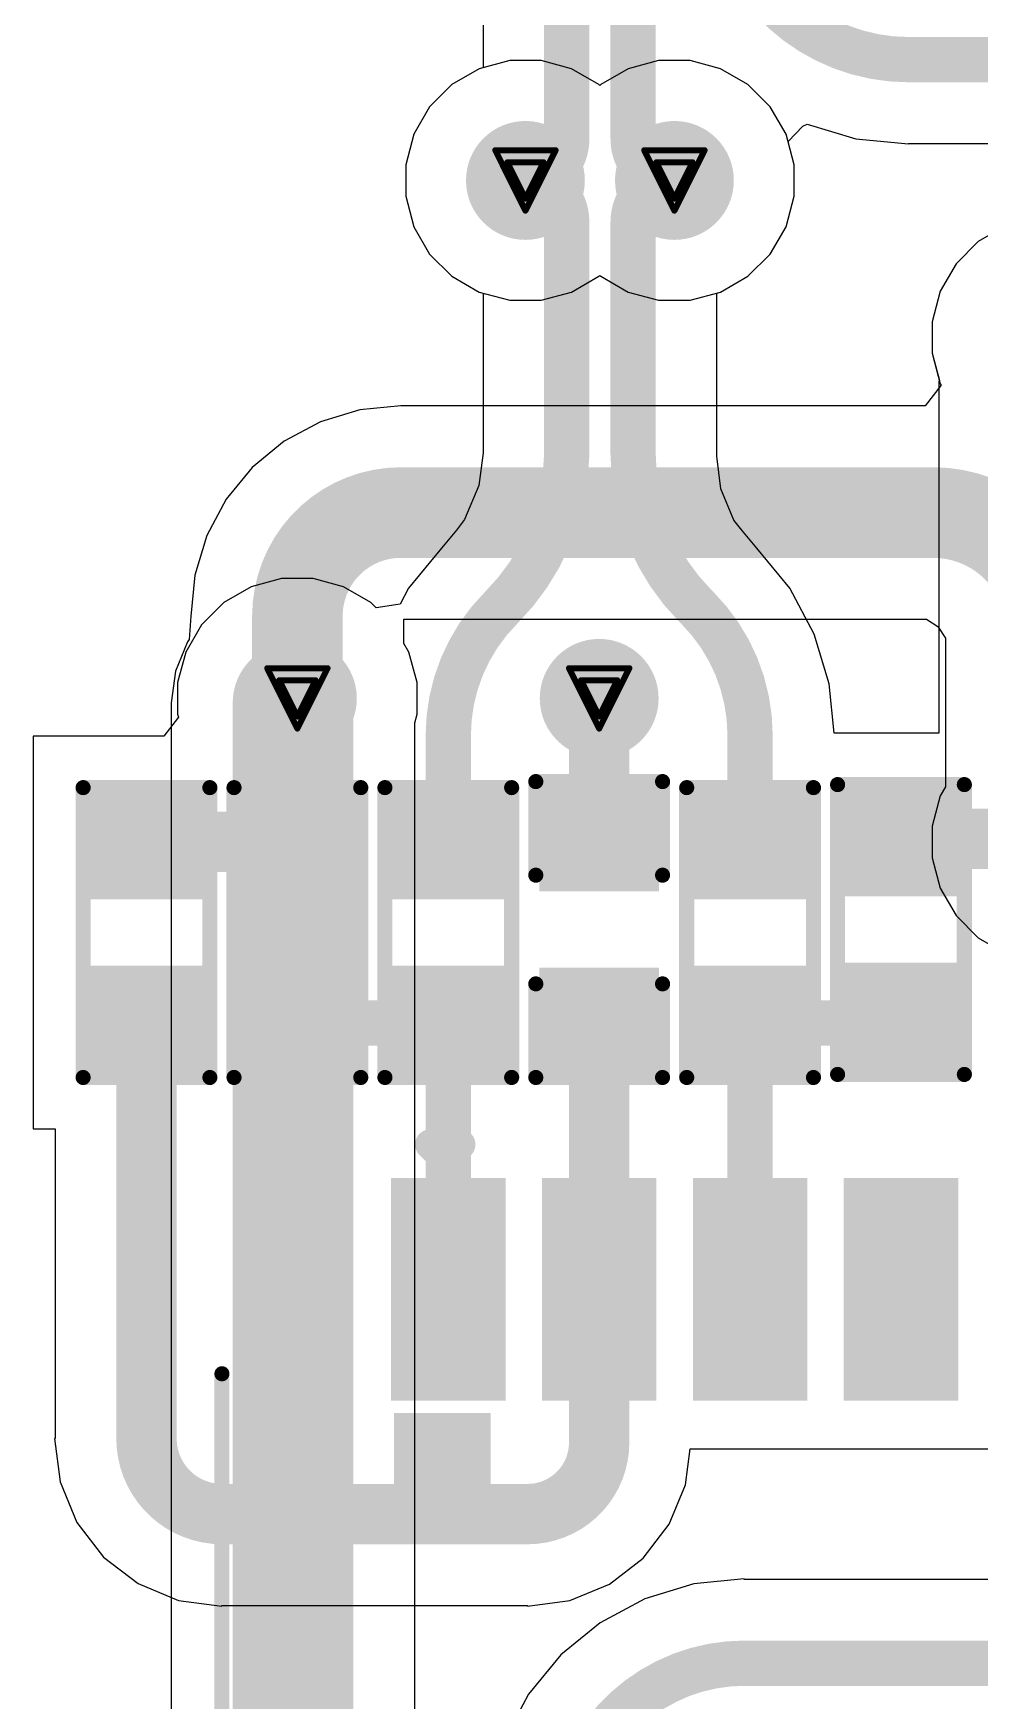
# Model space of a CAD drawing. Header units: inches. Extents: x 0 to 11.4, y 0 to 6.8.
# Drawn here: x 3.789 to 4.102, y 2.558 to 3.111 of the extents above; entities that cross this region are included whole.
import ezdxf

# ---------------------------------------------------------------- set-up
doc = ezdxf.new("R2010")
doc.units = ezdxf.units.IN
doc.header["$MEASUREMENT"] = 0
for name, color, linetype in [('Bottom Layer', 5, 'Continuous'), ('Bottom Overlay', 54, 'Continuous'), ('Bottom Paste', 16, 'Continuous'), ('Bottom Solder', 6, 'Continuous'), ('Drill Drawing', 1, 'Continuous'), ('Top Layer', 1, 'Continuous'), ('Via Holes', 16, 'Continuous')]:
    doc.layers.add(name, color=color, linetype=linetype)

# ---------------------------------------------------------------- blocks, each defined once
blk = doc.blocks.new('H1102NLT_B_2')
at = {"layer": 'Bottom Layer'}
for points in [[(-0.20079, 0.18996), (-0.13504, 0.18996), (-0.13504, 0.16004), (-0.20079, 0.16004)], [(0.20079, 0.16004), (0.13504, 0.16004), (0.13504, 0.18996), (0.20079, 0.18996)], [(-0.20079, 0.13996), (-0.13504, 0.13996), (-0.13504, 0.11004), (-0.20079, 0.11004)], [(0.20079, 0.11004), (0.13504, 0.11004), (0.13504, 0.13996), (0.20079, 0.13996)], [(-0.20079, 0.08996), (-0.13504, 0.08996), (-0.13504, 0.06004), (-0.20079, 0.06004)], [(0.20079, 0.06004), (0.13504, 0.06004), (0.13504, 0.08996), (0.20079, 0.08996)], [(-0.20079, 0.03996), (-0.13504, 0.03996), (-0.13504, 0.01004), (-0.20079, 0.01004)], [(0.20079, 0.01004), (0.13504, 0.01004), (0.13504, 0.03996), (0.20079, 0.03996)], [(-0.20079, -0.01004), (-0.13504, -0.01004), (-0.13504, -0.03996), (-0.20079, -0.03996)], [(0.20079, -0.03996), (0.13504, -0.03996), (0.13504, -0.01004), (0.20079, -0.01004)], [(-0.20079, -0.06004), (-0.13504, -0.06004), (-0.13504, -0.08996), (-0.20079, -0.08996)], [(0.20079, -0.08996), (0.13504, -0.08996), (0.13504, -0.06004), (0.20079, -0.06004)], [(-0.20079, -0.11004), (-0.13504, -0.11004), (-0.13504, -0.13996), (-0.20079, -0.13996)], [(0.20079, -0.13996), (0.13504, -0.13996), (0.13504, -0.11004), (0.20079, -0.11004)], [(-0.20079, -0.16004), (-0.13504, -0.16004), (-0.13504, -0.18996), (-0.20079, -0.18996)], [(0.20079, -0.18996), (0.13504, -0.18996), (0.13504, -0.16004), (0.20079, -0.16004)]]:
    blk.add_hatch(color=5, dxfattribs=at).paths.add_polyline_path(points)
at = {"layer": 'Bottom Overlay'}
blk.add_hatch(color=54, dxfattribs=at).paths.add_polyline_path([(-0.127, -0.193), (-0.095, -0.193), (-0.095, -0.161), (-0.127, -0.161)])
at = {"layer": 'Bottom Paste'}
for points in [[(-0.20079, 0.18996), (-0.13504, 0.18996), (-0.13504, 0.16004), (-0.20079, 0.16004)], [(0.20079, 0.16004), (0.13504, 0.16004), (0.13504, 0.18996), (0.20079, 0.18996)], [(-0.20079, 0.13996), (-0.13504, 0.13996), (-0.13504, 0.11004), (-0.20079, 0.11004)], [(0.20079, 0.11004), (0.13504, 0.11004), (0.13504, 0.13996), (0.20079, 0.13996)], [(-0.20079, 0.08996), (-0.13504, 0.08996), (-0.13504, 0.06004), (-0.20079, 0.06004)], [(0.20079, 0.06004), (0.13504, 0.06004), (0.13504, 0.08996), (0.20079, 0.08996)], [(-0.20079, 0.03996), (-0.13504, 0.03996), (-0.13504, 0.01004), (-0.20079, 0.01004)], [(0.20079, 0.01004), (0.13504, 0.01004), (0.13504, 0.03996), (0.20079, 0.03996)], [(-0.20079, -0.01004), (-0.13504, -0.01004), (-0.13504, -0.03996), (-0.20079, -0.03996)], [(0.20079, -0.03996), (0.13504, -0.03996), (0.13504, -0.01004), (0.20079, -0.01004)], [(-0.20079, -0.06004), (-0.13504, -0.06004), (-0.13504, -0.08996), (-0.20079, -0.08996)], [(0.20079, -0.08996), (0.13504, -0.08996), (0.13504, -0.06004), (0.20079, -0.06004)], [(-0.20079, -0.11004), (-0.13504, -0.11004), (-0.13504, -0.13996), (-0.20079, -0.13996)], [(0.20079, -0.13996), (0.13504, -0.13996), (0.13504, -0.11004), (0.20079, -0.11004)], [(-0.20079, -0.16004), (-0.13504, -0.16004), (-0.13504, -0.18996), (-0.20079, -0.18996)], [(0.20079, -0.18996), (0.13504, -0.18996), (0.13504, -0.16004), (0.20079, -0.16004)]]:
    blk.add_hatch(color=16, dxfattribs=at).paths.add_polyline_path(points)
at = {"layer": 'Bottom Solder'}
for points in [[(-0.20479, 0.19396), (-0.13104, 0.19396), (-0.13104, 0.15604), (-0.20479, 0.15604)], [(0.20479, 0.15604), (0.13104, 0.15604), (0.13104, 0.19396), (0.20479, 0.19396)], [(-0.20479, 0.14396), (-0.13104, 0.14396), (-0.13104, 0.10604), (-0.20479, 0.10604)], [(0.20479, 0.10604), (0.13104, 0.10604), (0.13104, 0.14396), (0.20479, 0.14396)], [(-0.20479, 0.09396), (-0.13104, 0.09396), (-0.13104, 0.05604), (-0.20479, 0.05604)], [(0.20479, 0.05604), (0.13104, 0.05604), (0.13104, 0.09396), (0.20479, 0.09396)], [(-0.20479, 0.04396), (-0.13104, 0.04396), (-0.13104, 0.00604), (-0.20479, 0.00604)], [(0.20479, 0.00604), (0.13104, 0.00604), (0.13104, 0.04396), (0.20479, 0.04396)], [(-0.20479, -0.00604), (-0.13104, -0.00604), (-0.13104, -0.04396), (-0.20479, -0.04396)], [(0.20479, -0.04396), (0.13104, -0.04396), (0.13104, -0.00604), (0.20479, -0.00604)], [(-0.20479, -0.05604), (-0.13104, -0.05604), (-0.13104, -0.09396), (-0.20479, -0.09396)], [(0.20479, -0.09396), (0.13104, -0.09396), (0.13104, -0.05604), (0.20479, -0.05604)], [(-0.20479, -0.10604), (-0.13104, -0.10604), (-0.13104, -0.14396), (-0.20479, -0.14396)], [(0.20479, -0.14396), (0.13104, -0.14396), (0.13104, -0.10604), (0.20479, -0.10604)], [(-0.20479, -0.15604), (-0.13104, -0.15604), (-0.13104, -0.19396), (-0.20479, -0.19396)], [(0.20479, -0.19396), (0.13104, -0.19396), (0.13104, -0.15604), (0.20479, -0.15604)]]:
    blk.add_hatch(color=6, dxfattribs=at).paths.add_polyline_path(points)
at = {"layer": 'Bottom Overlay'}
for points, const_width in [([(0.13996, 0.25), (-0.13996, 0.25)], 0.005), ([(-0.21091, -0.176), (-0.21591, -0.171)], 0.01), ([(-0.21591, -0.181), (-0.21591, -0.171)], 0.01), ([(-0.21591, -0.181), (-0.21091, -0.176)], 0.01), ([(0.13996, -0.25), (-0.13996, -0.25)], 0.005)]:
    blk.add_lwpolyline(points, dxfattribs=dict(at, const_width=const_width))
for points, const_width in [([(-0.14121, 0.25, 1), (-0.13871, 0.25, 1)], 0.0025), ([(0.13871, 0.25, 1), (0.14121, 0.25, 1)], 0.0025), ([(-0.21841, -0.171, 1), (-0.21341, -0.171, 1)], 0.005), ([(-0.21841, -0.171, 1), (-0.21341, -0.171, 1)], 0.005), ([(-0.21341, -0.176, 1), (-0.20841, -0.176, 1)], 0.005), ([(-0.21341, -0.176, 1), (-0.20841, -0.176, 1)], 0.005), ([(-0.21841, -0.181, 1), (-0.21341, -0.181, 1)], 0.005), ([(-0.21841, -0.181, 1), (-0.21341, -0.181, 1)], 0.005), ([(-0.14121, -0.25, 1), (-0.13871, -0.25, 1)], 0.0025), ([(0.13871, -0.25, 1), (0.14121, -0.25, 1)], 0.0025)]:
    blk.add_lwpolyline(points, format="xyb", close=True, dxfattribs=dict(at, const_width=const_width))
blk = doc.blocks.new('R___0603_B_17')
at = {"layer": 'Bottom Layer'}
for points in [[(-0.045, -0.0175), (-0.045, 0.0175), (-0.015, 0.0175), (-0.015, -0.0175)], [(0.015, -0.0175), (0.015, 0.0175), (0.045, 0.0175), (0.045, -0.0175)]]:
    blk.add_hatch(color=5, dxfattribs=at).paths.add_polyline_path(points)
at = {"layer": 'Bottom Paste'}
for points in [[(-0.045, -0.0175), (-0.045, 0.0175), (-0.015, 0.0175), (-0.015, -0.0175)], [(0.015, -0.0175), (0.015, 0.0175), (0.045, 0.0175), (0.045, -0.0175)]]:
    blk.add_hatch(color=16, dxfattribs=at).paths.add_polyline_path(points)
at = {"layer": 'Bottom Solder'}
for points in [[(-0.049, -0.0215), (-0.049, 0.0215), (-0.011, 0.0215), (-0.011, -0.0215)], [(0.011, -0.0215), (0.011, 0.0215), (0.049, 0.0215), (0.049, -0.0215)]]:
    blk.add_hatch(color=6, dxfattribs=at).paths.add_polyline_path(points)
at = {"layer": 'Bottom Overlay', "const_width": 0.005}
for points in [[(0.048, 0.021), (-0.048, 0.021)], [(-0.048, -0.021), (-0.048, 0.021)], [(0.048, -0.021), (0.048, 0.021)], [(0.048, -0.021), (-0.048, -0.021)]]:
    blk.add_lwpolyline(points, dxfattribs=at)
at = {"layer": 'Bottom Overlay', "const_width": 0.0025}
for points in [[(-0.04925, 0.021, 1), (-0.04675, 0.021, 1)], [(-0.04925, 0.021, 1), (-0.04675, 0.021, 1)], [(0.04675, 0.021, 1), (0.04925, 0.021, 1)], [(0.04675, 0.021, 1), (0.04925, 0.021, 1)], [(-0.04925, -0.021, 1), (-0.04675, -0.021, 1)], [(-0.04925, -0.021, 1), (-0.04675, -0.021, 1)], [(0.04675, -0.021, 1), (0.04925, -0.021, 1)], [(0.04675, -0.021, 1), (0.04925, -0.021, 1)]]:
    blk.add_lwpolyline(points, format="xyb", close=True, dxfattribs=at)
blk = doc.blocks.new('R___0603_B_19')
at = {"layer": 'Bottom Layer'}
for points in [[(-0.045, -0.0175), (-0.045, 0.0175), (-0.015, 0.0175), (-0.015, -0.0175)], [(0.015, -0.0175), (0.015, 0.0175), (0.045, 0.0175), (0.045, -0.0175)]]:
    blk.add_hatch(color=5, dxfattribs=at).paths.add_polyline_path(points)
at = {"layer": 'Bottom Paste'}
for points in [[(-0.045, -0.0175), (-0.045, 0.0175), (-0.015, 0.0175), (-0.015, -0.0175)], [(0.015, -0.0175), (0.015, 0.0175), (0.045, 0.0175), (0.045, -0.0175)]]:
    blk.add_hatch(color=16, dxfattribs=at).paths.add_polyline_path(points)
at = {"layer": 'Bottom Solder'}
for points in [[(-0.049, -0.0215), (-0.049, 0.0215), (-0.011, 0.0215), (-0.011, -0.0215)], [(0.011, -0.0215), (0.011, 0.0215), (0.049, 0.0215), (0.049, -0.0215)]]:
    blk.add_hatch(color=6, dxfattribs=at).paths.add_polyline_path(points)
at = {"layer": 'Bottom Overlay', "const_width": 0.005}
for points in [[(0.048, 0.021), (-0.048, 0.021)], [(-0.048, -0.021), (-0.048, 0.021)], [(0.048, -0.021), (0.048, 0.021)], [(0.048, -0.021), (-0.048, -0.021)]]:
    blk.add_lwpolyline(points, dxfattribs=at)
at = {"layer": 'Bottom Overlay', "const_width": 0.0025}
for points in [[(-0.04925, 0.021, 1), (-0.04675, 0.021, 1)], [(-0.04925, 0.021, 1), (-0.04675, 0.021, 1)], [(0.04675, 0.021, 1), (0.04925, 0.021, 1)], [(0.04675, 0.021, 1), (0.04925, 0.021, 1)], [(-0.04925, -0.021, 1), (-0.04675, -0.021, 1)], [(-0.04925, -0.021, 1), (-0.04675, -0.021, 1)], [(0.04675, -0.021, 1), (0.04925, -0.021, 1)], [(0.04675, -0.021, 1), (0.04925, -0.021, 1)]]:
    blk.add_lwpolyline(points, format="xyb", close=True, dxfattribs=at)
blk = doc.blocks.new('R___0603_B_20')
at = {"layer": 'Bottom Layer'}
for points in [[(-0.045, -0.0175), (-0.045, 0.0175), (-0.015, 0.0175), (-0.015, -0.0175)], [(0.015, -0.0175), (0.015, 0.0175), (0.045, 0.0175), (0.045, -0.0175)]]:
    blk.add_hatch(color=5, dxfattribs=at).paths.add_polyline_path(points)
at = {"layer": 'Bottom Paste'}
for points in [[(-0.045, -0.0175), (-0.045, 0.0175), (-0.015, 0.0175), (-0.015, -0.0175)], [(0.015, -0.0175), (0.015, 0.0175), (0.045, 0.0175), (0.045, -0.0175)]]:
    blk.add_hatch(color=16, dxfattribs=at).paths.add_polyline_path(points)
at = {"layer": 'Bottom Solder'}
for points in [[(-0.049, -0.0215), (-0.049, 0.0215), (-0.011, 0.0215), (-0.011, -0.0215)], [(0.011, -0.0215), (0.011, 0.0215), (0.049, 0.0215), (0.049, -0.0215)]]:
    blk.add_hatch(color=6, dxfattribs=at).paths.add_polyline_path(points)
at = {"layer": 'Bottom Overlay', "const_width": 0.005}
for points in [[(0.048, 0.021), (-0.048, 0.021)], [(-0.048, -0.021), (-0.048, 0.021)], [(0.048, -0.021), (0.048, 0.021)], [(0.048, -0.021), (-0.048, -0.021)]]:
    blk.add_lwpolyline(points, dxfattribs=at)
at = {"layer": 'Bottom Overlay', "const_width": 0.0025}
for points in [[(-0.04925, 0.021, 1), (-0.04675, 0.021, 1)], [(-0.04925, 0.021, 1), (-0.04675, 0.021, 1)], [(0.04675, 0.021, 1), (0.04925, 0.021, 1)], [(0.04675, 0.021, 1), (0.04925, 0.021, 1)], [(-0.04925, -0.021, 1), (-0.04675, -0.021, 1)], [(-0.04925, -0.021, 1), (-0.04675, -0.021, 1)], [(0.04675, -0.021, 1), (0.04925, -0.021, 1)], [(0.04675, -0.021, 1), (0.04925, -0.021, 1)]]:
    blk.add_lwpolyline(points, format="xyb", close=True, dxfattribs=at)
blk = doc.blocks.new('R___0603_B_21')
at = {"layer": 'Bottom Layer'}
for points in [[(-0.045, -0.0175), (-0.045, 0.0175), (-0.015, 0.0175), (-0.015, -0.0175)], [(0.015, -0.0175), (0.015, 0.0175), (0.045, 0.0175), (0.045, -0.0175)]]:
    blk.add_hatch(color=5, dxfattribs=at).paths.add_polyline_path(points)
at = {"layer": 'Bottom Paste'}
for points in [[(-0.045, -0.0175), (-0.045, 0.0175), (-0.015, 0.0175), (-0.015, -0.0175)], [(0.015, -0.0175), (0.015, 0.0175), (0.045, 0.0175), (0.045, -0.0175)]]:
    blk.add_hatch(color=16, dxfattribs=at).paths.add_polyline_path(points)
at = {"layer": 'Bottom Solder'}
for points in [[(-0.049, -0.0215), (-0.049, 0.0215), (-0.011, 0.0215), (-0.011, -0.0215)], [(0.011, -0.0215), (0.011, 0.0215), (0.049, 0.0215), (0.049, -0.0215)]]:
    blk.add_hatch(color=6, dxfattribs=at).paths.add_polyline_path(points)
at = {"layer": 'Bottom Overlay', "const_width": 0.005}
for points in [[(0.048, 0.021), (-0.048, 0.021)], [(-0.048, -0.021), (-0.048, 0.021)], [(0.048, -0.021), (0.048, 0.021)], [(0.048, -0.021), (-0.048, -0.021)]]:
    blk.add_lwpolyline(points, dxfattribs=at)
at = {"layer": 'Bottom Overlay', "const_width": 0.0025}
for points in [[(-0.04925, 0.021, 1), (-0.04675, 0.021, 1)], [(-0.04925, 0.021, 1), (-0.04675, 0.021, 1)], [(0.04675, 0.021, 1), (0.04925, 0.021, 1)], [(0.04675, 0.021, 1), (0.04925, 0.021, 1)], [(-0.04925, -0.021, 1), (-0.04675, -0.021, 1)], [(-0.04925, -0.021, 1), (-0.04675, -0.021, 1)], [(0.04675, -0.021, 1), (0.04925, -0.021, 1)], [(0.04675, -0.021, 1), (0.04925, -0.021, 1)]]:
    blk.add_lwpolyline(points, format="xyb", close=True, dxfattribs=at)
blk = doc.blocks.new('R___0603_B_22')
at = {"layer": 'Bottom Layer'}
for points in [[(-0.045, -0.0175), (-0.045, 0.0175), (-0.015, 0.0175), (-0.015, -0.0175)], [(0.015, -0.0175), (0.015, 0.0175), (0.045, 0.0175), (0.045, -0.0175)]]:
    blk.add_hatch(color=5, dxfattribs=at).paths.add_polyline_path(points)
at = {"layer": 'Bottom Paste'}
for points in [[(-0.045, -0.0175), (-0.045, 0.0175), (-0.015, 0.0175), (-0.015, -0.0175)], [(0.015, -0.0175), (0.015, 0.0175), (0.045, 0.0175), (0.045, -0.0175)]]:
    blk.add_hatch(color=16, dxfattribs=at).paths.add_polyline_path(points)
at = {"layer": 'Bottom Solder'}
for points in [[(-0.049, -0.0215), (-0.049, 0.0215), (-0.011, 0.0215), (-0.011, -0.0215)], [(0.011, -0.0215), (0.011, 0.0215), (0.049, 0.0215), (0.049, -0.0215)]]:
    blk.add_hatch(color=6, dxfattribs=at).paths.add_polyline_path(points)
at = {"layer": 'Bottom Overlay', "const_width": 0.005}
for points in [[(0.048, 0.021), (-0.048, 0.021)], [(-0.048, -0.021), (-0.048, 0.021)], [(0.048, -0.021), (0.048, 0.021)], [(0.048, -0.021), (-0.048, -0.021)]]:
    blk.add_lwpolyline(points, dxfattribs=at)
at = {"layer": 'Bottom Overlay', "const_width": 0.0025}
for points in [[(-0.04925, 0.021, 1), (-0.04675, 0.021, 1)], [(-0.04925, 0.021, 1), (-0.04675, 0.021, 1)], [(0.04675, 0.021, 1), (0.04925, 0.021, 1)], [(0.04675, 0.021, 1), (0.04925, 0.021, 1)], [(-0.04925, -0.021, 1), (-0.04675, -0.021, 1)], [(-0.04925, -0.021, 1), (-0.04675, -0.021, 1)], [(0.04675, -0.021, 1), (0.04925, -0.021, 1)], [(0.04675, -0.021, 1), (0.04925, -0.021, 1)]]:
    blk.add_lwpolyline(points, format="xyb", close=True, dxfattribs=at)
blk = doc.blocks.new('C___0603_B_36')
at = {"layer": 'Bottom Layer'}
for points in [[(-0.045, -0.0175), (-0.045, 0.0175), (-0.015, 0.0175), (-0.015, -0.0175)], [(0.015, -0.0175), (0.015, 0.0175), (0.045, 0.0175), (0.045, -0.0175)]]:
    blk.add_hatch(color=5, dxfattribs=at).paths.add_polyline_path(points)
at = {"layer": 'Bottom Paste'}
for points in [[(-0.045, -0.0175), (-0.045, 0.0175), (-0.015, 0.0175), (-0.015, -0.0175)], [(0.015, -0.0175), (0.015, 0.0175), (0.045, 0.0175), (0.045, -0.0175)]]:
    blk.add_hatch(color=16, dxfattribs=at).paths.add_polyline_path(points)
at = {"layer": 'Bottom Solder'}
for points in [[(-0.04736, -0.01986), (-0.04736, 0.01986), (-0.01264, 0.01986), (-0.01264, -0.01986)], [(0.01264, -0.01986), (0.01264, 0.01986), (0.04736, 0.01986), (0.04736, -0.01986)]]:
    blk.add_hatch(color=6, dxfattribs=at).paths.add_polyline_path(points)
at = {"layer": 'Bottom Overlay', "const_width": 0.005}
for points in [[(-0.049, -0.021), (-0.049, 0.021)], [(-0.018, 0.021), (-0.049, 0.021)], [(0.049, 0.021), (0.018, 0.021)], [(0.049, -0.021), (0.049, 0.021)], [(-0.018, -0.021), (-0.049, -0.021)], [(0.049, -0.021), (0.018, -0.021)]]:
    blk.add_lwpolyline(points, dxfattribs=at)
at = {"layer": 'Bottom Overlay', "const_width": 0.0025}
for points in [[(-0.05025, 0.021, 1), (-0.04775, 0.021, 1)], [(-0.05025, 0.021, 1), (-0.04775, 0.021, 1)], [(-0.01925, 0.021, 1), (-0.01675, 0.021, 1)], [(0.01675, 0.021, 1), (0.01925, 0.021, 1)], [(0.04775, 0.021, 1), (0.05025, 0.021, 1)], [(0.04775, 0.021, 1), (0.05025, 0.021, 1)], [(-0.05025, -0.021, 1), (-0.04775, -0.021, 1)], [(-0.05025, -0.021, 1), (-0.04775, -0.021, 1)], [(-0.01925, -0.021, 1), (-0.01675, -0.021, 1)], [(0.01675, -0.021, 1), (0.01925, -0.021, 1)], [(0.04775, -0.021, 1), (0.05025, -0.021, 1)], [(0.04775, -0.021, 1), (0.05025, -0.021, 1)]]:
    blk.add_lwpolyline(points, format="xyb", close=True, dxfattribs=at)

msp = doc.modelspace()

# ---------------------------------------------------------------- hatches: boundary and pattern name
at = {"layer": 'Bottom Layer'}
h = msp.add_hatch(color=5, dxfattribs=at)
edge = h.paths.add_edge_path()
edge.add_arc((3.95166, 3.062), 0.01969, 0, 360)
h = msp.add_hatch(color=5, dxfattribs=at)
edge = h.paths.add_edge_path()
edge.add_arc((4.00103, 3.062), 0.01969, 0, 360)
h = msp.add_hatch(color=5, dxfattribs=at)
edge = h.paths.add_edge_path()
edge.add_arc((3.8761, 2.89045), 0.01969, 0, 360)
h = msp.add_hatch(color=5, dxfattribs=at)
edge = h.paths.add_edge_path()
edge.add_arc((3.9761, 2.89045), 0.01969, 0, 360)
at = {"layer": 'Top Layer'}
h = msp.add_hatch(color=1, dxfattribs=at)
edge = h.paths.add_edge_path()
edge.add_arc((3.95166, 3.062), 0.01969, 0, 360)
h = msp.add_hatch(color=1, dxfattribs=at)
edge = h.paths.add_edge_path()
edge.add_arc((4.00103, 3.062), 0.01969, 0, 360)
h = msp.add_hatch(color=1, dxfattribs=at)
edge = h.paths.add_edge_path()
edge.add_arc((3.8761, 2.89045), 0.01969, 0, 360)
h = msp.add_hatch(color=1, dxfattribs=at)
edge = h.paths.add_edge_path()
edge.add_arc((3.9761, 2.89045), 0.01969, 0, 360)
at = {"layer": 'Via Holes'}
h = msp.add_hatch(color=7, dxfattribs=at)
edge = h.paths.add_edge_path()
edge.add_arc((3.95166, 3.062), 0.01181, 0, 360)
h = msp.add_hatch(color=7, dxfattribs=at)
edge = h.paths.add_edge_path()
edge.add_arc((4.00103, 3.062), 0.01181, 0, 360)
h = msp.add_hatch(color=7, dxfattribs=at)
edge = h.paths.add_edge_path()
edge.add_arc((3.8761, 2.89045), 0.01181, 0, 360)
h = msp.add_hatch(color=7, dxfattribs=at)
edge = h.paths.add_edge_path()
edge.add_arc((3.9761, 2.89045), 0.01181, 0, 360)

# ---------------------------------------------------------------- linework, layer by layer
at = {"layer": 'Bottom Layer'}
for p, q in [((3.93634, 3.09898), (3.92729, 3.09376)), ((3.94644, 3.10168), (3.93634, 3.09898)), ((3.95689, 3.10168), (3.94644, 3.10168)), ((3.96698, 3.09898), (3.95689, 3.10168)), ((3.97603, 3.09376), (3.96698, 3.09898)), ((3.98571, 3.09898), (3.97666, 3.09376)), ((3.99581, 3.10168), (3.98571, 3.09898)), ((4.00626, 3.10168), (3.99581, 3.10168)), ((4.01635, 3.09898), (4.00626, 3.10168)), ((4.0254, 3.09376), (4.01635, 3.09898)), ((3.92729, 3.09376), (3.91991, 3.08637)), ((3.97635, 3.09344), (3.97603, 3.09376)), ((3.97666, 3.09376), (3.97635, 3.09344)), ((4.03279, 3.08637), (4.0254, 3.09376)), ((3.91991, 3.08637), (3.91468, 3.07732)), ((4.03801, 3.07732), (4.03279, 3.08637)), ((3.91468, 3.07732), (3.91198, 3.06722)), ((4.04072, 3.06722), (4.03801, 3.07732)), ((3.91198, 3.06722), (3.91198, 3.05678)), ((4.04072, 3.05678), (4.04072, 3.06722)), ((3.91198, 3.05678), (3.91468, 3.04668)), ((4.03801, 3.04668), (4.04072, 3.05678)), ((3.91468, 3.04668), (3.91991, 3.03763)), ((4.03279, 3.03763), (4.03801, 3.04668)), ((4.11078, 3.04698), (4.10173, 3.04176)), ((3.91991, 3.03763), (3.92729, 3.03024)), ((4.0254, 3.03024), (4.03279, 3.03763)), ((4.10173, 3.04176), (4.09435, 3.03437)), ((4.09435, 3.03437), (4.08912, 3.02532)), ((3.92729, 3.03024), (3.93634, 3.02502)), ((4.01635, 3.02502), (4.0254, 3.03024)), ((3.93634, 3.02502), (3.93761, 3.02468)), ((3.93761, 3.02468), (3.93761, 2.97178)), ((4.01508, 3.02468), (4.01635, 3.02502)), ((4.01508, 2.97108), (4.01508, 3.02468)), ((4.08912, 3.02532), (4.08642, 3.01522)), ((4.08642, 3.01522), (4.08642, 3.00478)), ((4.08642, 3.00478), (4.08883, 2.99575)), ((4.08883, 2.99575), (4.0886, 2.99545)), ((4.0886, 2.99545), (4.0886, 2.99545)), ((4.0886, 2.99545), (4.0886, 2.92545)), ((3.93761, 2.97178), (3.93618, 2.96091)), ((4.01503, 2.97067), (4.01508, 2.97108)), ((4.01645, 2.95988), (4.01503, 2.97067)), ((3.93618, 2.96091), (3.93151, 2.94965)), ((4.02077, 2.94944), (4.01645, 2.95988)), ((3.93151, 2.94965), (3.92882, 2.94614)), ((4.02332, 2.94612), (4.02077, 2.94944)), ((3.92882, 2.94614), (3.92386, 2.9402)), ((4.02835, 2.9402), (4.02332, 2.94612)), ((3.92386, 2.9402), (3.91295, 2.92691)), ((3.92386, 2.9402), (3.92386, 2.9402)), ((4.03925, 2.92691), (4.02835, 2.9402)), ((4.02835, 2.9402), (4.02835, 2.9402)), ((3.86078, 2.92743), (3.85173, 2.92221)), ((3.87088, 2.93014), (3.86078, 2.92743)), ((3.88133, 2.93014), (3.87088, 2.93014)), ((3.89142, 2.92743), (3.88133, 2.93014)), ((3.90047, 2.92221), (3.89142, 2.92743)), ((3.91295, 2.92691), (3.91013, 2.92163)), ((4.04735, 2.91175), (4.03925, 2.92691)), ((3.85173, 2.92221), (3.84435, 2.91482)), ((3.90222, 2.92046), (3.90047, 2.92221)), ((3.91013, 2.92163), (3.90222, 2.92046)), ((4.0886, 2.92545), (4.0886, 2.87889)), ((3.84435, 2.91482), (3.83912, 2.90577)), ((4.05234, 2.89531), (4.04735, 2.91175)), ((3.83912, 2.90577), (3.83642, 2.89568)), ((3.83642, 2.89568), (3.83642, 2.88523)), ((4.05396, 2.87889), (4.05234, 2.89531)), ((3.83668, 2.88424), (3.83181, 2.87789)), ((3.83642, 2.88523), (3.83668, 2.88424)), ((3.83181, 2.87789), (3.7886, 2.87789)), ((3.7886, 2.87789), (3.7886, 2.80789)), ((4.0886, 2.87889), (4.05396, 2.87889)), ((3.7886, 2.80789), (3.7886, 2.74789)), ((3.7886, 2.74789), (3.79584, 2.74789)), ((3.79584, 2.74789), (3.79584, 2.64528)), ((3.79584, 2.64528), (3.79563, 2.64528)), ((3.79563, 2.64528), (3.79752, 2.63092)), ((4.00472, 2.62998), (4.00628, 2.64184)), ((4.00628, 2.64184), (4.18162, 2.64184)), ((3.79752, 2.63092), (3.80306, 2.61754)), ((3.99931, 2.61691), (4.00472, 2.62998)), ((3.80306, 2.61754), (3.81188, 2.60606)), ((3.9907, 2.60569), (3.99931, 2.61691)), ((3.81188, 2.60606), (3.82336, 2.59724)), ((3.97947, 2.59708), (3.9907, 2.60569)), ((3.82336, 2.59724), (3.83674, 2.5917)), ((3.96641, 2.59166), (3.97947, 2.59708)), ((4.00741, 2.59715), (3.99128, 2.59226)), ((4.02419, 2.5988), (4.00741, 2.59715)), ((4.02419, 2.59863), (4.02419, 2.5988)), ((4.19133, 2.59863), (4.02419, 2.59863)), ((3.83674, 2.5917), (3.8511, 2.58981)), ((3.8511, 2.58981), (3.8511, 2.59002)), ((3.8511, 2.59002), (3.95238, 2.59002)), ((3.95238, 2.58982), (3.96641, 2.59166)), ((3.95238, 2.59002), (3.95238, 2.58982)), ((3.99128, 2.59226), (3.97641, 2.58431)), ((3.97641, 2.58431), (3.96338, 2.57361)), ((3.96338, 2.57361), (3.95268, 2.56058)), ((3.95268, 2.56058), (3.94473, 2.54571))]:
    msp.add_line(p, q, dxfattribs=at)
for points, const_width in [([(3.95166, 3.062, -0.414214), (3.96535, 3.04832)], 0.015), ([(3.98735, 3.04832, -0.414214), (4.00103, 3.062)], 0.015), ([(3.96535, 2.97108, -0.192178), (3.9436, 2.92045)], 0.015), ([(4.00811, 2.92094, -0.198912), (3.98735, 2.97108)], 0.015), ([(3.9261, 2.8782, -0.198912), (3.9436, 2.92045)], 0.015), ([(4.0086, 2.92045, -0.198912), (4.0261, 2.8782)], 0.015), ([(3.8511, 2.62028, -0.414214), (3.8261, 2.64528)], 0.02), ([(3.9761, 2.644, -0.414214), (3.95238, 2.62028)], 0.02), ([(3.9661, 2.5128, -0.414214), (4.02419, 2.57089)], 0.015)]:
    msp.add_lwpolyline(points, format="xyb", dxfattribs=dict(at, const_width=const_width))
for points, const_width in [([(3.94791, 3.062, 1), (3.95541, 3.062, 1)], 0.0075), ([(3.99728, 3.062, 1), (4.00478, 3.062, 1)], 0.0075), ([(3.9616, 3.04832, 1), (3.9691, 3.04832, 1)], 0.0075), ([(3.9616, 3.04832, 1), (3.9691, 3.04832, 1)], 0.0075), ([(3.9836, 3.04832, 1), (3.9911, 3.04832, 1)], 0.0075), ([(3.9836, 3.04832, 1), (3.9911, 3.04832, 1)], 0.0075), ([(3.9616, 2.97108, 1), (3.9691, 2.97108, 1)], 0.0075), ([(3.9616, 2.97108, 1), (3.9691, 2.97108, 1)], 0.0075), ([(3.9836, 2.97108, 1), (3.9911, 2.97108, 1)], 0.0075), ([(3.9836, 2.97108, 1), (3.9911, 2.97108, 1)], 0.0075), ([(3.93985, 2.92045, 1), (3.94735, 2.92045, 1)], 0.0075), ([(3.93985, 2.92045, 1), (3.94735, 2.92045, 1)], 0.0075), ([(4.00436, 2.92094, 1), (4.01186, 2.92094, 1)], 0.0075), ([(4.00436, 2.92094, 1), (4.01186, 2.92094, 1)], 0.0075), ([(4.00485, 2.92045, 1), (4.01235, 2.92045, 1)], 0.0075), ([(4.00485, 2.92045, 1), (4.01235, 2.92045, 1)], 0.0075), ([(3.8711, 2.89045, 1), (3.8811, 2.89045, 1)], 0.01), ([(3.9711, 2.89045, 1), (3.9811, 2.89045, 1)], 0.01), ([(3.92235, 2.8782, 1), (3.92985, 2.8782, 1)], 0.0075), ([(3.92235, 2.8782, 1), (3.92985, 2.8782, 1)], 0.0075), ([(4.02235, 2.8782, 1), (4.02985, 2.8782, 1)], 0.0075), ([(4.02235, 2.8782, 1), (4.02985, 2.8782, 1)], 0.0075), ([(3.8211, 2.84289, 1), (3.8311, 2.84289, 1)], 0.01), ([(3.8711, 2.84289, 1), (3.8811, 2.84289, 1)], 0.01), ([(3.8711, 2.84289, 1), (3.8811, 2.84289, 1)], 0.01), ([(3.92235, 2.84289, 1), (3.92985, 2.84289, 1)], 0.0075), ([(3.9711, 2.84389, 1), (3.9811, 2.84389, 1)], 0.01), ([(4.02235, 2.84289, 1), (4.02985, 2.84289, 1)], 0.0075), ([(4.0711, 2.84389, 1), (4.0811, 2.84389, 1)], 0.01), ([(3.8211, 2.78289, 1), (3.8311, 2.78289, 1)], 0.01), ([(3.87235, 2.78289, 1), (3.87985, 2.78289, 1)], 0.0075), ([(3.92235, 2.78289, 1), (3.92985, 2.78289, 1)], 0.0075), ([(3.92235, 2.78289, 1), (3.92985, 2.78289, 1)], 0.0075), ([(3.9711, 2.78389, 1), (3.9811, 2.78389, 1)], 0.01), ([(4.02235, 2.78289, 1), (4.02985, 2.78289, 1)], 0.0075), ([(4.02235, 2.78289, 1), (4.02985, 2.78289, 1)], 0.0075), ([(4.07135, 2.78289, 1), (4.07885, 2.78289, 1)], 0.0075), ([(3.92235, 2.69472, 1), (3.92985, 2.69472, 1)], 0.0075), ([(3.9711, 2.69472, 1), (3.9811, 2.69472, 1)], 0.01), ([(3.9711, 2.69472, 1), (3.9811, 2.69472, 1)], 0.01), ([(4.02235, 2.69472, 1), (4.02985, 2.69472, 1)], 0.0075), ([(3.8211, 2.64528, 1), (3.8311, 2.64528, 1)], 0.01), ([(3.8211, 2.64528, 1), (3.8311, 2.64528, 1)], 0.01), ([(3.9711, 2.644, 1), (3.9811, 2.644, 1)], 0.01), ([(3.9711, 2.644, 1), (3.9811, 2.644, 1)], 0.01), ([(3.8461, 2.62028, 1), (3.8561, 2.62028, 1)], 0.01), ([(3.8461, 2.62028, 1), (3.8561, 2.62028, 1)], 0.01), ([(3.94738, 2.62028, 1), (3.95738, 2.62028, 1)], 0.01), ([(3.94738, 2.62028, 1), (3.95738, 2.62028, 1)], 0.01), ([(4.02044, 2.57089, 1), (4.02794, 2.57089, 1)], 0.0075), ([(4.02044, 2.57089, 1), (4.02794, 2.57089, 1)], 0.0075)]:
    msp.add_lwpolyline(points, format="xyb", close=True, dxfattribs=dict(at, const_width=const_width))
for points, const_width in [([(3.96535, 2.97108), (3.96535, 3.04832)], 0.015), ([(3.98735, 2.97108), (3.98735, 3.04832)], 0.015), ([(4.00811, 2.92094), (4.0086, 2.92045)], 0.015), ([(3.8761, 2.84289), (3.8761, 2.89045)], 0.02), ([(3.9761, 2.84389), (3.9761, 2.89045)], 0.02), ([(3.9261, 2.84289), (3.9261, 2.8782)], 0.015), ([(4.0261, 2.84289), (4.0261, 2.8782)], 0.015), ([(3.8261, 2.84289), (3.8761, 2.84289)], 0.02), ([(4.0761, 2.84389), (4.1251, 2.84389)], 0.02), ([(3.8261, 2.64528), (3.8261, 2.78289)], 0.02), ([(3.8761, 2.78289), (3.9261, 2.78289)], 0.015), ([(3.9261, 2.69472), (3.9261, 2.78289)], 0.015), ([(3.9761, 2.69472), (3.9761, 2.78389)], 0.02), ([(4.0261, 2.69472), (4.0261, 2.78289)], 0.015), ([(4.0261, 2.78289), (4.0751, 2.78289)], 0.015), ([(3.9761, 2.644), (3.9761, 2.69472)], 0.02), ([(3.8511, 2.62028), (3.95238, 2.62028)], 0.02), ([(4.02419, 2.57089), (4.37767, 2.57089)], 0.015)]:
    msp.add_lwpolyline(points, dxfattribs=dict(at, const_width=const_width))
at = {"layer": 'Drill Drawing', "const_width": 0.002}
for points in [[(3.94166, 3.072), (3.96166, 3.072)], [(3.94166, 3.072), (3.95166, 3.052)], [(3.95166, 3.052), (3.96166, 3.072)], [(3.99103, 3.072), (4.01103, 3.072)], [(3.99103, 3.072), (4.00103, 3.052)], [(4.00103, 3.052), (4.01103, 3.072)], [(3.94566, 3.068), (3.95766, 3.068)], [(3.94566, 3.068), (3.95166, 3.056)], [(3.95166, 3.056), (3.95766, 3.068)], [(3.99503, 3.068), (4.00703, 3.068)], [(3.99503, 3.068), (4.00103, 3.056)], [(4.00103, 3.056), (4.00703, 3.068)], [(3.8661, 2.90045), (3.8861, 2.90045)], [(3.8661, 2.90045), (3.8761, 2.88045)], [(3.8761, 2.88045), (3.8861, 2.90045)], [(3.9661, 2.90045), (3.9861, 2.90045)], [(3.9661, 2.90045), (3.9761, 2.88045)], [(3.9761, 2.88045), (3.9861, 2.90045)], [(3.8701, 2.89645), (3.8821, 2.89645)], [(3.8701, 2.89645), (3.8761, 2.88445)], [(3.8761, 2.88445), (3.8821, 2.89645)], [(3.9701, 2.89645), (3.9821, 2.89645)], [(3.9701, 2.89645), (3.9761, 2.88445)], [(3.9761, 2.88445), (3.9821, 2.89645)]]:
    msp.add_lwpolyline(points, dxfattribs=at)
at = {"layer": 'Drill Drawing', "const_width": 0.001}
for points in [[(3.94116, 3.072, 1), (3.94216, 3.072, 1)], [(3.94116, 3.072, 1), (3.94216, 3.072, 1)], [(3.96116, 3.072, 1), (3.96216, 3.072, 1)], [(3.96116, 3.072, 1), (3.96216, 3.072, 1)], [(3.99053, 3.072, 1), (3.99153, 3.072, 1)], [(3.99053, 3.072, 1), (3.99153, 3.072, 1)], [(4.01053, 3.072, 1), (4.01153, 3.072, 1)], [(4.01053, 3.072, 1), (4.01153, 3.072, 1)], [(3.94516, 3.068, 1), (3.94616, 3.068, 1)], [(3.94516, 3.068, 1), (3.94616, 3.068, 1)], [(3.95716, 3.068, 1), (3.95816, 3.068, 1)], [(3.95716, 3.068, 1), (3.95816, 3.068, 1)], [(3.99453, 3.068, 1), (3.99553, 3.068, 1)], [(3.99453, 3.068, 1), (3.99553, 3.068, 1)], [(4.00653, 3.068, 1), (4.00753, 3.068, 1)], [(4.00653, 3.068, 1), (4.00753, 3.068, 1)], [(3.95116, 3.056, 1), (3.95216, 3.056, 1)], [(3.95116, 3.056, 1), (3.95216, 3.056, 1)], [(4.00053, 3.056, 1), (4.00153, 3.056, 1)], [(4.00053, 3.056, 1), (4.00153, 3.056, 1)], [(3.95116, 3.052, 1), (3.95216, 3.052, 1)], [(3.95116, 3.052, 1), (3.95216, 3.052, 1)], [(4.00053, 3.052, 1), (4.00153, 3.052, 1)], [(4.00053, 3.052, 1), (4.00153, 3.052, 1)], [(3.8656, 2.90045, 1), (3.8666, 2.90045, 1)], [(3.8656, 2.90045, 1), (3.8666, 2.90045, 1)], [(3.8856, 2.90045, 1), (3.8866, 2.90045, 1)], [(3.8856, 2.90045, 1), (3.8866, 2.90045, 1)], [(3.9656, 2.90045, 1), (3.9666, 2.90045, 1)], [(3.9656, 2.90045, 1), (3.9666, 2.90045, 1)], [(3.9856, 2.90045, 1), (3.9866, 2.90045, 1)], [(3.9856, 2.90045, 1), (3.9866, 2.90045, 1)], [(3.8696, 2.89645, 1), (3.8706, 2.89645, 1)], [(3.8696, 2.89645, 1), (3.8706, 2.89645, 1)], [(3.8816, 2.89645, 1), (3.8826, 2.89645, 1)], [(3.8816, 2.89645, 1), (3.8826, 2.89645, 1)], [(3.9696, 2.89645, 1), (3.9706, 2.89645, 1)], [(3.9696, 2.89645, 1), (3.9706, 2.89645, 1)], [(3.9816, 2.89645, 1), (3.9826, 2.89645, 1)], [(3.9816, 2.89645, 1), (3.9826, 2.89645, 1)], [(3.8756, 2.88445, 1), (3.8766, 2.88445, 1)], [(3.8756, 2.88445, 1), (3.8766, 2.88445, 1)], [(3.9756, 2.88445, 1), (3.9766, 2.88445, 1)], [(3.9756, 2.88445, 1), (3.9766, 2.88445, 1)], [(3.8756, 2.88045, 1), (3.8766, 2.88045, 1)], [(3.8756, 2.88045, 1), (3.8766, 2.88045, 1)], [(3.9756, 2.88045, 1), (3.9766, 2.88045, 1)], [(3.9756, 2.88045, 1), (3.9766, 2.88045, 1)]]:
    msp.add_lwpolyline(points, format="xyb", close=True, dxfattribs=at)
at = {"layer": 'Top Layer'}
for p, q in [((3.93761, 3.48169), (3.93761, 3.09932)), ((3.93634, 3.09898), (3.92729, 3.09376)), ((3.93761, 3.09932), (3.93634, 3.09898)), ((3.92729, 3.09376), (3.91991, 3.08637)), ((3.91991, 3.08637), (3.91468, 3.07732)), ((3.91468, 3.07732), (3.91198, 3.06722)), ((4.03867, 3.07487), (4.04353, 3.07997)), ((4.04353, 3.07997), (4.04502, 3.08069)), ((4.04502, 3.08069), (4.06117, 3.07579)), ((4.04072, 3.06722), (4.03867, 3.07487)), ((4.06117, 3.07579), (4.07863, 3.07407)), ((4.07863, 3.07407), (4.07863, 3.07426)), ((4.07863, 3.07426), (4.28878, 3.07426)), ((3.91198, 3.06722), (3.91198, 3.05678)), ((4.04072, 3.05678), (4.04072, 3.06722)), ((3.91198, 3.05678), (3.91468, 3.04668)), ((4.03801, 3.04668), (4.04072, 3.05678)), ((3.91468, 3.04668), (3.91991, 3.03763)), ((4.03279, 3.03763), (4.03801, 3.04668)), ((4.11078, 3.04698), (4.10173, 3.04176)), ((3.91991, 3.03763), (3.92729, 3.03024)), ((4.0254, 3.03024), (4.03279, 3.03763)), ((4.10173, 3.04176), (4.09435, 3.03437)), ((4.09435, 3.03437), (4.08912, 3.02532)), ((3.92729, 3.03024), (3.93634, 3.02502)), ((3.96698, 3.02502), (3.97603, 3.03024)), ((3.97603, 3.03024), (3.97635, 3.03056)), ((3.97635, 3.03056), (3.97666, 3.03024)), ((3.97666, 3.03024), (3.98571, 3.02502)), ((4.01635, 3.02502), (4.0254, 3.03024)), ((3.93634, 3.02502), (3.94644, 3.02231)), ((3.94644, 3.02231), (3.95689, 3.02231)), ((3.95689, 3.02231), (3.96698, 3.02502)), ((3.98571, 3.02502), (3.99581, 3.02231)), ((3.99581, 3.02231), (4.00626, 3.02231)), ((4.00626, 3.02231), (4.01635, 3.02502)), ((4.08912, 3.02532), (4.08642, 3.01522)), ((4.08642, 3.01522), (4.08642, 3.00478)), ((4.08642, 3.00478), (4.08912, 2.99468)), ((4.0894, 2.99421), (4.08414, 2.9873)), ((4.08912, 2.99468), (4.0894, 2.99421)), ((3.8968, 2.986), (3.88374, 2.98204)), ((3.91038, 2.98734), (3.8968, 2.986)), ((3.91038, 2.9873), (3.91038, 2.98734)), ((4.08414, 2.9873), (3.91038, 2.9873)), ((3.88374, 2.98204), (3.8717, 2.9756)), ((3.8717, 2.9756), (3.86116, 2.96695)), ((3.86116, 2.96695), (3.8525, 2.9564)), ((3.8525, 2.9564), (3.84607, 2.94436)), ((3.84607, 2.94436), (3.8421, 2.9313)), ((3.8421, 2.9313), (3.84077, 2.91772)), ((3.84077, 2.91772), (3.84029, 2.90992)), ((3.84077, 2.91772), (3.84077, 2.91772)), ((3.9114, 2.90868), (3.9114, 2.9167)), ((3.9114, 2.9167), (4.08451, 2.9167)), ((4.08451, 2.9167), (4.08834, 2.91423)), ((4.08834, 2.91423), (4.0908, 2.9104)), ((4.0908, 2.9104), (4.0908, 2.86111)), ((3.83973, 2.90919), (3.8357, 2.89946)), ((3.84029, 2.90992), (3.83973, 2.90919)), ((3.91308, 2.90577), (3.9114, 2.90868)), ((3.91579, 2.89568), (3.91308, 2.90577)), ((3.8357, 2.89946), (3.83432, 2.88902)), ((3.91579, 2.88523), (3.91579, 2.89568)), ((3.83432, 2.88902), (3.83432, 2.27333)), ((3.91501, 2.88234), (3.91579, 2.88523)), ((3.91501, 2.23298), (3.91501, 2.88234)), ((4.0908, 2.86111), (4.08912, 2.85821)), ((4.08912, 2.85821), (4.08642, 2.84811)), ((4.08642, 2.84811), (4.08642, 2.83767)), ((4.08642, 2.83767), (4.08912, 2.82757)), ((4.08912, 2.82757), (4.09435, 2.81852)), ((4.09435, 2.81852), (4.10173, 2.81113)), ((4.10173, 2.81113), (4.11078, 2.80591))]:
    msp.add_line(p, q, dxfattribs=at)
for points, const_width in [([(3.98735, 3.07569), (3.98735, 3.7357)], 0.015), ([(3.96535, 3.07569), (3.96535, 3.48169)], 0.015), ([(4.07863, 3.102), (4.31242, 3.102)], 0.015), ([(3.91038, 2.952), (4.08675, 2.952)], 0.03), ([(3.8761, 2.89045), (3.8761, 2.91772)], 0.03), ([(3.87467, 2.23298), (3.87467, 2.88902)], 0.04)]:
    msp.add_lwpolyline(points, dxfattribs=dict(at, const_width=const_width))
for points, const_width in [([(4.07863, 3.102, -0.414214), (4.0171, 3.16352)], 0.015), ([(3.96535, 3.07569, -0.414214), (3.95166, 3.062)], 0.015), ([(4.00103, 3.062, -0.414214), (3.98735, 3.07569)], 0.015), ([(3.8761, 2.91772, -0.414214), (3.91038, 2.952)], 0.03), ([(4.08675, 2.952, -0.414214), (4.1261, 2.91265)], 0.03)]:
    msp.add_lwpolyline(points, format="xyb", dxfattribs=dict(at, const_width=const_width))
for points, const_width in [([(4.07488, 3.102, 1), (4.08238, 3.102, 1)], 0.0075), ([(4.07488, 3.102, 1), (4.08238, 3.102, 1)], 0.0075), ([(3.9616, 3.07569, 1), (3.9691, 3.07569, 1)], 0.0075), ([(3.9616, 3.07569, 1), (3.9691, 3.07569, 1)], 0.0075), ([(3.9836, 3.07569, 1), (3.9911, 3.07569, 1)], 0.0075), ([(3.9836, 3.07569, 1), (3.9911, 3.07569, 1)], 0.0075), ([(3.94791, 3.062, 1), (3.95541, 3.062, 1)], 0.0075), ([(3.99728, 3.062, 1), (4.00478, 3.062, 1)], 0.0075), ([(3.90288, 2.952, 1), (3.91788, 2.952, 1)], 0.015), ([(3.90288, 2.952, 1), (3.91788, 2.952, 1)], 0.015), ([(4.07925, 2.952, 1), (4.09425, 2.952, 1)], 0.015), ([(4.07925, 2.952, 1), (4.09425, 2.952, 1)], 0.015), ([(3.8686, 2.91772, 1), (3.8836, 2.91772, 1)], 0.015), ([(3.8686, 2.91772, 1), (3.8836, 2.91772, 1)], 0.015), ([(3.86467, 2.88902, 1), (3.88467, 2.88902, 1)], 0.02), ([(3.8686, 2.89045, 1), (3.8836, 2.89045, 1)], 0.015)]:
    msp.add_lwpolyline(points, format="xyb", close=True, dxfattribs=dict(at, const_width=const_width))

# ---------------------------------------------------------------- block references
at = {"rotation": 270}
for name, p in [('R___0603_B_20', (3.8261, 2.81289)), ('R___0603_B_22', (3.8761, 2.81289)), ('R___0603_B_19', (3.9261, 2.81289)), ('C___0603_B_36', (3.9761, 2.81389)), ('R___0603_B_17', (4.0261, 2.81289)), ('R___0603_B_21', (4.0761, 2.81389)), ('H1102NLT_B_2', (4.1011, 2.5268))]:
    msp.add_blockref(name, p, dxfattribs=at)

doc.saveas('drawing.dxf')
